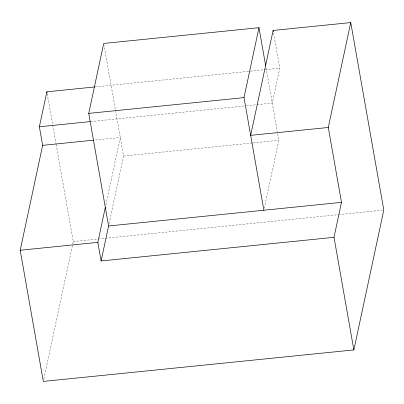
<?xml version="1.0" encoding="UTF-8"?>
<svg xmlns="http://www.w3.org/2000/svg" width="404" height="404" viewBox="0 0 404 404"><rect width="100%" height="100%" fill="white"/><g stroke="black" fill="none" stroke-linecap="round" stroke-linejoin="round"><path stroke-width="0.3" stroke-dasharray="2.02 1.52" d="M43.859 378.957L72.609 244.637M72.74 244.021L73.265 241.557L56.065 144.001M105.843 204.949L120.286 137.471L94.617 140.077M109.12 223.528L123.563 156.05L104.035 45.309M273.548 32.931L279.76 68.175L272.276 103.141L245.354 105.873M264.256 208.388L278.831 140.299L277.412 132.244M95.198 86.9L249.627 71.23M250.258 71.17L264.696 69.705M265.322 69.639L279.76 68.175M90.713 121.564L244.728 105.934M123.563 156.05L252.535 142.966M253.162 142.9L278.831 140.299M73.265 241.557L97.733 239.077M98.359 239.011L338.007 214.696M338.633 214.635L382.548 210.176M266.064 67.892L277.301 131.628M47.187 93.672L55.954 143.38"/><path stroke-width="0.61" d="M350.743 22.579L328.29 127.477L250.657 135.35L273.109 30.457L350.743 22.579L383.8 210.05L353.864 349.914L43.329 381.421L20.2 250.248L42.652 145.349L39.375 126.77L46.859 91.804L94.571 86.966M328.29 127.477L341.496 202.353L334.012 237.32L101.111 260.949L108.595 225.982L88.739 113.388L103.707 43.455L258.974 27.699L265.625 65.423M101.111 260.949L97.834 242.37L105.318 207.404M263.863 210.226L244.006 97.632L258.974 27.699M88.739 113.388L244.006 97.632M39.375 126.77L90.087 121.624M42.652 145.349L93.364 140.203M108.595 225.982L341.496 202.353M20.2 250.248L97.834 242.37M334.012 237.32L353.864 349.914M273.109 30.457L273.326 31.694M46.859 91.804L47.081 93.051"/></g></svg>
